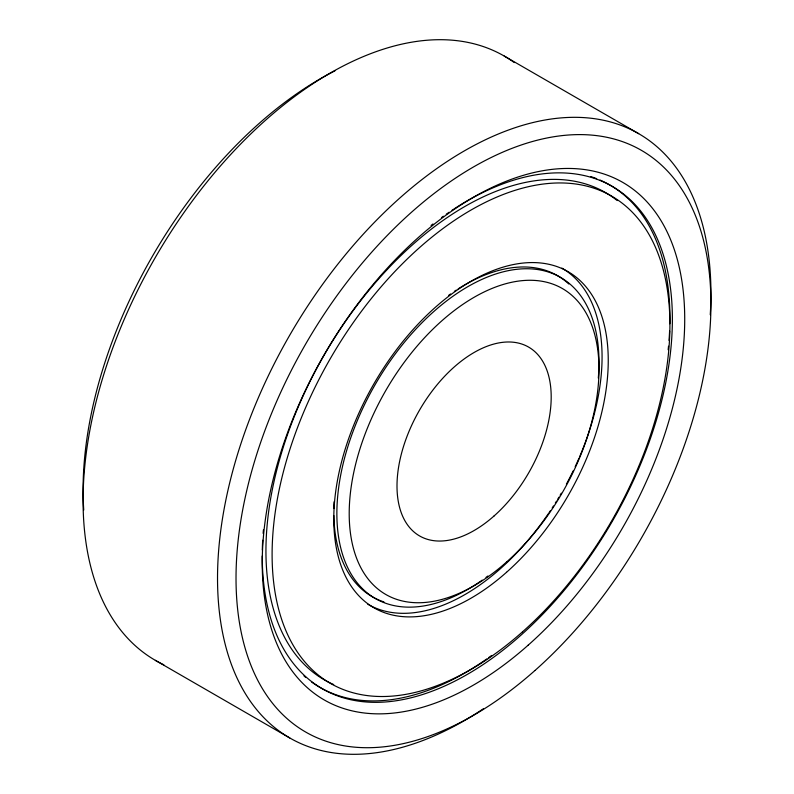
<?xml version="1.0" encoding="UTF-8"?>
<svg xmlns="http://www.w3.org/2000/svg" width="794" height="794" viewBox="0 0 794 794"><rect width="100%" height="100%" fill="white"/><g stroke="black" fill="none" stroke-linecap="round" stroke-linejoin="round"><path stroke-width="1.19" d="M504.22 56.037L638.674 133.67M155.326 660.33L289.78 737.963M483.377 708.764A348.894 201.428 -60 0 1 217.616 585.962A348.894 201.428 -60 0 1 469.949 147.724A348.894 201.428 -60 0 1 710.263 314.722M561.874 268.104A194.073 112.043 -60 0 1 579.392 457.284M578.945 458.327A194.073 112.043 -60 0 1 575.184 466.664M573.218 470.812A194.073 112.043 -60 0 1 566.39 484.132M561.298 493.193A194.073 112.043 -60 0 1 560.127 495.188M558.946 497.163A194.073 112.043 -60 0 1 557.755 499.138M556.544 501.113A194.073 112.043 -60 0 1 555.324 503.068M553.468 505.986A194.073 112.043 -60 0 1 552.217 507.912M550.311 510.8A194.073 112.043 -60 0 1 549.031 512.706M548.386 513.649A194.073 112.043 -60 0 1 367.811 604.234M482.196 580.146A185.349 107.011 -60 0 1 336.964 519.425A185.349 107.011 -60 0 1 472.053 284.302A185.349 107.011 -60 0 1 598.309 378.053M487.863 576.017A185.349 107.011 -60 0 1 485.978 577.427M454.932 208.375A290.018 167.445 -60 0 1 672.21 309.759A290.018 167.445 -60 0 1 471.438 671.962A290.018 167.445 -60 0 1 262.238 555.989M262.308 549.994A290.018 167.445 -60 0 1 262.675 540.248M263.132 533.37A290.018 167.445 -60 0 1 263.419 529.896M431.073 225.446A290.018 167.445 -60 0 1 432.958 223.977M441.494 217.586A290.018 167.445 -60 0 1 443.399 216.216M446.258 214.201A290.018 167.445 -60 0 1 449.116 212.236M451.985 210.301A290.018 167.445 -60 0 1 453.9 209.05M600.056 180.069A290.018 167.445 -60 0 1 669.848 323.773M669.6 331.058A290.018 167.445 -60 0 1 669.014 340.398M668.518 346.194A290.018 167.445 -60 0 1 668.161 349.697M491.615 655.487A290.018 167.445 -60 0 1 488.757 657.541M486.851 658.891A290.018 167.445 -60 0 1 311.645 682.036M305.849 677.52A290.018 167.445 -60 0 1 303.983 675.912M590.865 176.605A290.018 167.445 -60 0 1 596.661 178.67M163.832 664.786A348.894 201.428 -60 0 1 156.368 255.678A348.894 201.428 -60 0 1 514.284 62.567M458.178 288.877A185.349 107.011 -60 0 1 568.822 284.014M383.929 601.931A185.349 107.011 -60 0 1 333.817 515.524M333.817 508.517A185.349 107.011 -60 0 1 334.066 501.778M448.679 295.318A185.349 107.011 -60 0 1 450.575 293.969M454.367 291.358A185.349 107.011 -60 0 1 456.272 290.108M333.698 684.567A281.294 162.403 -60 0 1 325.738 352.318A281.294 162.403 -60 0 1 617.216 200.564M83.737 510.046A335.802 193.875 -60 0 1 335.018 70.805M534.938 670.513A335.802 193.875 -60 0 0 641.383 150.334A335.802 193.875 -60 0 0 244.115 502.612A335.802 193.875 -60 0 0 534.938 670.513M506.532 572.285A194.073 112.043 -60 0 0 568.047 271.657A194.073 112.043 -60 0 0 338.462 475.249A194.073 112.043 -60 0 0 506.532 572.285M522.492 631.855A281.294 162.403 -60 0 0 611.658 196.128A281.294 162.403 -60 0 0 278.883 491.208A281.294 162.403 -60 0 0 522.492 631.855M528.149 645.194A298.733 172.477 -60 0 0 622.843 182.441A298.733 172.477 -60 0 0 269.434 495.823A298.733 172.477 -60 0 0 528.149 645.194M506.423 562.152A176.625 101.979 -60 0 0 562.41 288.55A176.625 101.979 -60 0 0 353.459 473.829A176.625 101.979 -60 0 0 506.423 562.152M494.047 515.981A109.026 62.944 -60 0 0 528.606 347.087A109.026 62.944 -60 0 0 399.63 461.463A109.026 62.944 -60 0 0 494.047 515.981"/></g></svg>
